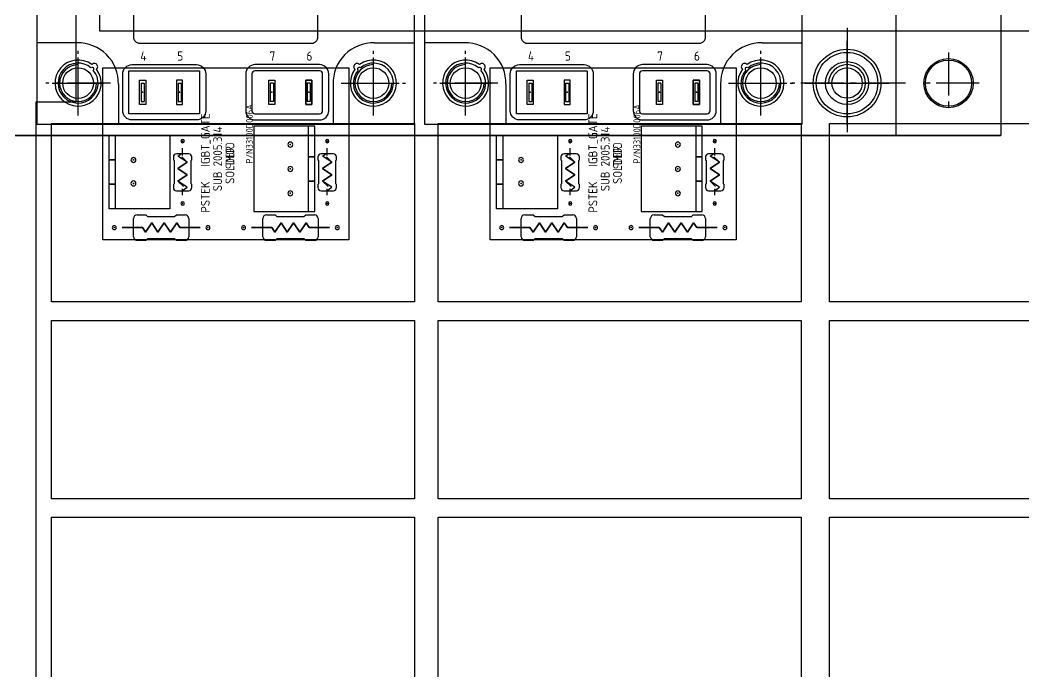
# Model space of a CAD drawing. Header units: millimetres. Extents: x 24815 to 37207, y -9299 to 5469.
# Drawn here: x 34548.7 to 34711.9, y 152 to 258 of the extents above; entities that cross this region are included whole.
import ezdxf

# ---------------------------------------------------------------- set-up
doc = ezdxf.new("R2010")
doc.units = ezdxf.units.MM
doc.linetypes.add('CENTER', pattern=[50.8, 31.75, -6.35, 6.35, -6.35])
doc.linetypes.add('CENTER1', pattern=[10, 7, -1, 1, -1])
for name, color, linetype in [('BOARD_OUTLINE', 7, 'Continuous'), ('CL', 1, 'CENTER'), ('DRILL', 1, 'Continuous'), ('FL', 3, 'Continuous'), ('OBS_DRILL', 1, 'Continuous'), ('OBS_SSBOT', 5, 'Continuous'), ('OBS_SSTOP', 4, 'Continuous'), ('SSBOT', 5, 'Continuous'), ('SSTOP', 4, 'Continuous'), ('THIN', 3, 'Continuous')]:
    doc.layers.add(name, color=color, linetype=linetype)
doc.layers.add('case', color=3, linetype='Continuous', lineweight=30)
doc.styles.get("Standard").update_dxf_attribs({"font": 'ISOCP.SHX', "bigfont": 'WHGTXT.SHX'})

# ---------------------------------------------------------------- blocks, each defined once
blk = doc.blocks.new('A$C5A2C6DAD')
at = {"color": 1}
for q in [(8, 8.5), (-205, -101.5)]:
    blk.add_line((8, -101.5), q, dxfattribs=at)
for p, q in [((0, -99.86), (0, -86.14)), ((-125, -97.19), (-125, -88.81)), ((-77, -97.19), (-77, -88.81)), ((-62, -97.19), (-62, -88.81)), ((-14, -97.19), (-14, -88.81)), ((-129.19, -93), (-120.81, -93)), ((-81.19, -93), (-72.81, -93)), ((-66.19, -93), (-57.81, -93)), ((-18.19, -93), (-9.81, -93)), ((-6.86, -93), (6.86, -93))]:
    blk.add_line(p, q)
for radius in [5.5, 3.5]:
    blk.add_circle((0, -93), radius, dxfattribs=at)
at = {"color": 3}
for centre in [(-125, -93), (-77, -93), (-62, -93), (-14, -93)]:
    blk.add_circle(centre, 2.5, dxfattribs=at)
for centre in [(-125, -93), (-77, -93), (-62, -93), (-14, -93)]:
    blk.add_arc(centre, 3, 90, 0)
blk = doc.blocks.new('A$C43293707')
at = {"color": 1}
blk.add_lwpolyline([(-20.5, -10), (209.5, -10), (209.5, 10), (-20.5, 10)], close=True, dxfattribs=at)
blk = doc.blocks.new('A$C2C020FFB')
for p in [(0, 0), (6, 0), (21, 0), (27, 0), (6.5, -7.92), (30, -7.92), (24, -8.5), (-1.5, -11), (24, -12.46), (-1.5, -14.81), (24, -16.42), (6.5, -18.08), (30, -18.08), (-4.62, -22), (10.62, -22), (16.4, -22), (31.64, -22)]:
    blk.add_point(p)
at = {"layer": 'BOARD_OUTLINE'}
for p, q in [((-6.5, -24), (-6.5, 4)), ((-6.5, 4), (33.5, 4)), ((33.5, 4), (33.5, -24)), ((-0.5, 2), (0.5, 2)), ((-0.5, -2), (-0.5, 2)), ((0.5, 2), (0.5, -2)), ((5.5, 2), (5.5, -2)), ((6.5, 2), (5.5, 2)), ((6.5, -2), (6.5, 2)), ((20.5, 2), (21.5, 2)), ((20.5, -2), (20.5, 2)), ((21.5, 2), (21.5, -2)), ((26.5, 2), (26.5, -2)), ((27.5, 2), (26.5, 2)), ((27.5, -2), (27.5, 2)), ((0.5, -2), (-0.5, -2)), ((5.5, -2), (6.5, -2)), ((21.5, -2), (20.5, -2)), ((26.5, -2), (27.5, -2)), ((0, -24), (-6.5, -24)), ((33.5, -24), (0, -24))]:
    blk.add_line(p, q, dxfattribs=at)
at = {"layer": 'DRILL'}
for centre, radius, start, end in [((6.5, -7.92), 0.275, 90, 270), ((6.5, -7.92), 0.275, 270, 90), ((24, -8.5), 0.4, 90, 270), ((24, -8.5), 0.4, 270, 90), ((30, -7.92), 0.275, 90, 270), ((30, -7.92), 0.275, 270, 90), ((-1.5, -11), 0.4, 90, 270), ((-1.5, -11), 0.4, 270, 90), ((24, -12.46), 0.4, 90, 270), ((24, -12.46), 0.4, 270, 90), ((-1.5, -14.81), 0.4, 90, 270), ((-1.5, -14.81), 0.4, 270, 90), ((24, -16.42), 0.4, 90, 270), ((24, -16.42), 0.4, 270, 90), ((6.5, -18.08), 0.275, 90, 270), ((6.5, -18.08), 0.275, 270, 90), ((30, -18.08), 0.275, 90, 270), ((30, -18.08), 0.275, 270, 90), ((-4.62, -22), 0.325, 0, 180), ((-4.62, -22), 0.325, 180, 0), ((10.62, -22), 0.325, 0, 180), ((10.62, -22), 0.325, 180, 0), ((16.4, -22), 0.325, 0, 180), ((16.4, -22), 0.325, 180, 0), ((31.64, -22), 0.325, 0, 180), ((31.64, -22), 0.325, 180, 0)]:
    blk.add_arc(centre, radius, start, end, dxfattribs=at)
at = {"layer": 'OBS_DRILL'}
for p, q in [((-0.5, 2), (0.5, 2)), ((-0.5, -2), (-0.5, 2)), ((0.5, 2), (0.5, -2)), ((5.5, 2), (5.5, -2)), ((6.5, 2), (5.5, 2)), ((6.5, -2), (6.5, 2)), ((20.5, 2), (21.5, 2)), ((20.5, -2), (20.5, 2)), ((21.5, 2), (21.5, -2)), ((26.5, 2), (27.5, 2)), ((26.5, -2), (26.5, 2)), ((27.5, 2), (27.5, -2)), ((0.5, -2), (-0.5, -2)), ((5.5, -2), (6.5, -2)), ((21.5, -2), (20.5, -2)), ((27.5, -2), (26.5, -2))]:
    blk.add_line(p, q, dxfattribs=at)
at = {"layer": 'OBS_SSBOT'}
for p, q in [((27.96, -5.53), (18.05, -5.53)), ((18.05, -5.53), (18.05, -19.4)), ((26.97, -19.4), (26.97, -5.53)), ((27.96, -19.4), (27.96, -5.53)), ((-5.46, -18.92), (-5.46, -7.04)), ((-5.46, -7.04), (4.44, -7.04)), ((-4.47, -7.04), (-4.47, -18.92)), ((4.44, -7.04), (4.44, -18.92)), ((6.5, -9.85), (6.5, -9.09)), ((30, -9.85), (30, -9.09)), ((-5.46, -11), (-4.47, -11)), ((5, -10.5), (5, -11)), ((5, -11), (5.1, -11.1)), ((5.1, -11.1), (5.1, -14.8)), ((7.5, -10), (5.5, -10)), ((5.74, -10.36), (6.5, -9.85)), ((7.26, -11.37), (5.74, -10.36)), ((5.74, -12.39), (7.26, -11.37)), ((7.9, -11.1), (8, -11)), ((7.9, -14.9), (7.9, -11.1)), ((8, -11), (8, -10.5)), ((27.96, -10.48), (26.97, -10.48)), ((28.5, -10.5), (28.5, -11)), ((28.5, -11), (28.6, -11.1)), ((28.6, -11.1), (28.6, -14.8)), ((31, -10), (29, -10)), ((29.24, -10.36), (30, -9.85)), ((30.76, -11.37), (29.24, -10.36)), ((29.24, -12.39), (30.76, -11.37)), ((31.4, -11.1), (31.5, -11)), ((31.4, -14.9), (31.4, -11.1)), ((31.5, -11), (31.5, -10.5)), ((7.26, -13.41), (5.74, -12.39)), ((30.76, -13.41), (29.24, -12.39)), ((5.74, -14.42), (7.26, -13.41)), ((7.26, -15.44), (5.74, -14.42)), ((27.96, -14.44), (26.97, -14.44)), ((29.24, -14.42), (30.76, -13.41)), ((30.76, -15.44), (29.24, -14.42)), ((-5.46, -14.96), (-4.47, -14.96)), ((5.1, -14.9), (5, -15)), ((5, -15), (5, -15.5)), ((5.1, -14.8), (5.1, -14.9)), ((5.5, -16), (7.5, -16)), ((6.5, -15.95), (7.26, -15.44)), ((6.5, -16.71), (6.5, -15.95)), ((8, -15), (7.9, -14.9)), ((8, -15.5), (8, -15)), ((28.6, -14.9), (28.5, -15)), ((28.5, -15), (28.5, -15.5)), ((28.6, -14.8), (28.6, -14.9)), ((29, -16), (31, -16)), ((30, -15.95), (30.76, -15.44)), ((30, -16.71), (30, -15.95)), ((31.5, -15), (31.4, -14.9)), ((31.5, -15.5), (31.5, -15)), ((4.44, -18.92), (-5.46, -18.92)), ((18.05, -19.4), (27.96, -19.4)), ((-1.5, -23.5), (-1.5, -20.5)), ((-0.9, -19.9), (0.5, -19.9)), ((0.5, -19.9), (0.8, -20.2)), ((0.8, -20.2), (5.2, -20.2)), ((5.2, -20.2), (5.5, -19.9)), ((5.5, -19.9), (6.9, -19.9)), ((7.5, -20.5), (7.5, -23.5)), ((19.52, -23.5), (19.52, -20.5)), ((20.12, -19.9), (21.52, -19.9)), ((21.52, -19.9), (21.82, -20.2)), ((21.82, -20.2), (26.21, -20.2)), ((26.21, -20.2), (26.51, -19.9)), ((26.51, -19.9), (27.91, -19.9)), ((28.51, -20.5), (28.51, -23.5)), ((-0.05, -22), (-3.35, -22)), ((0.46, -22.76), (-0.05, -22)), ((1.48, -21.24), (0.46, -22.76)), ((2.49, -22.76), (1.48, -21.24)), ((3.51, -21.24), (2.49, -22.76)), ((4.52, -22.76), (3.51, -21.24)), ((5.54, -21.24), (4.52, -22.76)), ((6.05, -22), (5.54, -21.24)), ((9.35, -22), (6.05, -22)), ((20.97, -22), (17.67, -22)), ((21.48, -22.76), (20.97, -22)), ((22.49, -21.24), (21.48, -22.76)), ((23.51, -22.76), (22.49, -21.24)), ((24.52, -21.24), (23.51, -22.76)), ((25.54, -22.76), (24.52, -21.24)), ((26.56, -21.24), (25.54, -22.76)), ((27.06, -22), (26.56, -21.24)), ((30.37, -22), (27.06, -22)), ((0.5, -24.1), (-0.9, -24.1)), ((0.8, -23.8), (0.5, -24.1)), ((5.2, -23.8), (0.8, -23.8)), ((5.5, -24.1), (5.2, -23.8)), ((6.9, -24.1), (5.5, -24.1)), ((21.52, -24.1), (20.12, -24.1)), ((21.82, -23.8), (21.52, -24.1)), ((26.21, -23.8), (21.82, -23.8)), ((26.51, -24.1), (26.21, -23.8)), ((27.91, -24.1), (26.51, -24.1))]:
    blk.add_line(p, q, dxfattribs=at)
for centre, radius, start, end in [((5.5, -10.5), 0.5, 90, 180), ((7.5, -10.5), 0.5, 0, 90), ((29, -10.5), 0.5, 90, 180), ((31, -10.5), 0.5, 0, 90), ((5.5, -15.5), 0.5, 180, 270), ((7.5, -15.5), 0.5, 270, 0), ((29, -15.5), 0.5, 180, 270), ((31, -15.5), 0.5, 270, 0), ((-0.85, -20.55), 0.651, 94.3987, 175.6013), ((6.85, -20.55), 0.651, 4.3987, 85.6013), ((20.17, -20.55), 0.651, 94.3987, 175.6013), ((27.86, -20.55), 0.651, 4.3987, 85.6013), ((-0.8, -23.4), 0.706, 188.1301, 261.8699), ((6.85, -23.45), 0.651, 274.3987, 355.6013), ((20.22, -23.4), 0.706, 188.1301, 261.8699), ((27.86, -23.45), 0.651, 274.3987, 355.6013)]:
    blk.add_arc(centre, radius, start, end, dxfattribs=at)
at = {"layer": 'OBS_SSTOP'}
for p, q in [((27.96, -5.53), (18.05, -5.53)), ((18.05, -5.53), (18.05, -19.4)), ((26.97, -19.4), (26.97, -5.53)), ((27.96, -19.4), (27.96, -5.53)), ((-5.46, -18.92), (-5.46, -7.04)), ((-5.46, -7.04), (4.44, -7.04)), ((-4.47, -7.04), (-4.47, -18.92)), ((4.44, -7.04), (4.44, -18.92)), ((6.5, -10.3), (6.5, -9.5)), ((30, -10.3), (30, -9.5)), ((-4.47, -11), (-5.46, -11)), ((7.26, -11.37), (5.74, -12.39)), ((6.36, -10.48), (7.26, -11.37)), ((26.97, -10.48), (27.96, -10.48)), ((30.76, -11.37), (29.24, -12.39)), ((29.86, -10.48), (30.76, -11.37)), ((5.74, -12.39), (7.26, -13.41)), ((29.24, -12.39), (30.76, -13.41)), ((7.26, -13.41), (5.74, -14.42)), ((5.74, -14.42), (6.64, -15.32)), ((26.97, -14.44), (27.96, -14.44)), ((30.76, -13.41), (29.24, -14.42)), ((29.24, -14.42), (30.13, -15.32)), ((-4.47, -14.96), (-5.46, -14.96)), ((6.5, -16.5), (6.5, -15.7)), ((30, -16.5), (30, -15.7)), ((4.44, -18.92), (-5.46, -18.92)), ((18.05, -19.4), (27.96, -19.4)), ((-3.35, -22), (-0.05, -22)), ((-2.79, -22), (-2.5, -22)), ((-0.05, -22), (0.46, -22.76)), ((0.46, -22.76), (1.48, -21.24)), ((1.48, -21.24), (2.49, -22.76)), ((2.49, -22.76), (3.51, -21.24)), ((3.51, -21.24), (4.52, -22.76)), ((4.52, -22.76), (5.54, -21.24)), ((5.54, -21.24), (6.05, -22)), ((6.05, -22), (9.35, -22)), ((8.49, -22), (8.79, -22)), ((17.67, -22), (20.97, -22)), ((18.22, -22), (18.52, -22)), ((20.97, -22), (21.48, -22.76)), ((21.48, -22.76), (22.49, -21.24)), ((22.49, -21.24), (23.51, -22.76)), ((23.51, -22.76), (24.52, -21.24)), ((24.52, -21.24), (25.54, -22.76)), ((25.54, -22.76), (26.56, -21.24)), ((26.56, -21.24), (27.06, -22)), ((27.06, -22), (30.37, -22)), ((29.51, -22), (29.81, -22))]:
    blk.add_line(p, q, dxfattribs=at)
at = {"layer": 'SSBOT', "text_generation_flag": 2}
blk.add_text('COMP', height=1.429, rotation=90, dxfattribs=at).set_placement((14.9, -8.14))
at = {"layer": 'SSTOP'}
for s, height, p in [('P/N33100D006A', 1.1251, (17.9, -11.58)), ('IGBT_GATE', 1.429, (10.9, -12.08)), ('SUB 2005.314', 1.4287, (12.9, -16.08)), ('SOLDER', 1.429, (14.9, -14.89)), ('PSTEK', 1.429, (10.9, -19.57))]:
    blk.add_text(s, height=height, rotation=90, dxfattribs=at).set_placement(p)
blk = doc.blocks.new('A$C63E07C00')
for p, q in [((-93.15, 54.88), (-93.15, 61.4)), ((-13.25, 54.88), (-13.25, 61.4)), ((-99.88, 48.15), (-106.4, 48.15)), ((-6.52, 48.15), (0, 48.15)), ((-70.2, 15.7), (-70.2, 45.7)), ((-64.2, 15.7), (-64.2, 45.7)), ((-42.2, 15.7), (-42.2, 45.7)), ((-36.2, 15.7), (-36.2, 45.7)), ((-6.7, 44.45), (-3.7, 44.45)), ((-6.7, 44.45), (-6.7, 43.95)), ((-3.7, 44.45), (-3.7, 43.95)), ((-6.7, 43.95), (-3.7, 43.95)), ((-104.9, 40.7), (-106.4, 40.7)), ((-104.9, 39.2), (-104.9, 40.7)), ((-93.2, 39.2), (-104.9, 39.2)), ((-74.2, 38.45), (-60.2, 38.45)), ((-46.2, 38.45), (-32.2, 38.45)), ((-6.7, 38.45), (-3.7, 38.45)), ((-6.7, 38.45), (-6.7, 37.95)), ((-6.7, 37.95), (-3.7, 37.95)), ((-3.7, 38.45), (-3.7, 37.95)), ((-74.2, 22.95), (-60.2, 22.95)), ((-46.2, 22.95), (-32.2, 22.95)), ((-6.7, 23.45), (-3.7, 23.45)), ((-6.7, 22.95), (-6.7, 23.45)), ((-6.7, 22.95), (-3.7, 22.95)), ((-3.7, 22.95), (-3.7, 23.45)), ((-93.2, 22.2), (-104.9, 22.2)), ((-104.9, 20.7), (-104.9, 22.2)), ((-104.9, 20.7), (-106.4, 20.7)), ((-6.7, 17.45), (-3.7, 17.45)), ((-6.7, 16.95), (-6.7, 17.45)), ((-6.7, 16.95), (-3.7, 16.95)), ((-3.7, 16.95), (-3.7, 17.45)), ((-99.88, 13.25), (-106.4, 13.25)), ((-6.52, 13.25), (0, 13.25)), ((-93.15, 6.52), (-93.15, 0)), ((-13.25, 6.52), (-13.25, 0))]:
    blk.add_line(p, q)
at = {"color": 1, "linetype": 'CENTER1'}
for p, q in [((-99.7, 49.45), (-99.7, 59.95)), ((-6.7, 49.45), (-6.7, 59.95)), ((-104.95, 54.7), (-94.45, 54.7)), ((-1.45, 54.7), (-11.95, 54.7)), ((-81.2, 35.7), (-81.2, 25.7)), ((-53.2, 35.7), (-53.2, 25.7)), ((-25.2, 35.7), (-25.2, 25.7)), ((-86.2, 30.7), (-76.2, 30.7)), ((-58.2, 30.7), (-48.2, 30.7)), ((-30.2, 30.7), (-20.2, 30.7)), ((-99.7, 11.95), (-99.7, 1.45)), ((-6.7, 11.95), (-6.7, 1.45)), ((-104.95, 6.7), (-94.45, 6.7)), ((-1.45, 6.7), (-11.95, 6.7))]:
    blk.add_line(p, q, dxfattribs=at)
for points in [[(0, 61.4), (-106.4, 61.4), (-106.4, 0), (0, 0)], [(-1.7, 14.95), (-8.7, 14.95), (-8.7, 26.45), (-1.7, 26.45)]]:
    blk.add_lwpolyline(points, close=True)
for points in [[(-2.2, 47.45), (-8.2, 47.45, 0.414214), (-9.7, 45.95), (-9.7, 35.45, 0.414214), (-8.2, 33.95), (-2.2, 33.95, 0.414214), (-0.7, 35.45), (-0.7, 45.95, 0.414214)], [(-14.2, 45.7), (-92.2, 45.7, 0.414214), (-93.2, 44.7), (-93.2, 16.7, 0.414214), (-92.2, 15.7), (-14.2, 15.7, 0.414214), (-13.2, 16.7), (-13.2, 44.7, 0.414214)], [(-2.2, 46.45), (-8.2, 46.45, 0.414214), (-8.7, 45.95), (-8.7, 35.45, 0.414214), (-8.2, 34.95), (-2.2, 34.95, 0.414214), (-1.7, 35.45), (-1.7, 45.95, 0.414214)], [(-87.7, 20.7), (-74.7, 20.7, 0.414214), (-74.2, 21.2), (-74.2, 40.2, 0.414214), (-74.7, 40.7), (-87.7, 40.7, 0.414214), (-88.2, 40.2), (-88.2, 21.2, 0.414214)], [(-59.7, 20.7), (-46.7, 20.7, 0.414214), (-46.2, 21.2), (-46.2, 40.2, 0.414214), (-46.7, 40.7), (-59.7, 40.7, 0.414214), (-60.2, 40.2), (-60.2, 21.2, 0.414214)], [(-31.7, 20.7), (-18.7, 20.7, 0.414214), (-18.2, 21.2), (-18.2, 40.2, 0.414214), (-18.7, 40.7), (-31.7, 40.7, 0.414214), (-32.2, 40.2), (-32.2, 21.2, 0.414214)], [(-2.2, 13.95), (-8.2, 13.95, -0.414214), (-9.7, 15.45), (-9.7, 25.95, -0.414214), (-8.2, 27.45), (-2.2, 27.45, -0.414214), (-0.7, 25.95), (-0.7, 15.45, -0.414214)]]:
    blk.add_lwpolyline(points, format="xyb", close=True)
for centre, radius in [((-81.2, 30.7), 3.2), ((-81.2, 30.7), 2.46), ((-53.2, 30.7), 3.2), ((-53.2, 30.7), 2.46), ((-25.2, 30.7), 3.2), ((-25.2, 30.7), 2.46)]:
    blk.add_circle(centre, radius)
for centre, radius, start, end in [((-99.7, 54.7), 3.75, 323.3287, 306.6713), ((-99.7, 54.7), 3.25, 319.7427, 310.2573), ((-6.7, 54.7), 3.75, 233.3287, 216.6713), ((-6.7, 54.7), 3.25, 229.7427, 220.2573), ((-99.7, 54.7), 6.55, 268.4273, 1.5727), ((-6.7, 54.7), 6.55, 178.4273, 271.5727), ((-97.4, 52.4), 0.269, 222.6286, 47.3714), ((-97.05, 52.05), 0.545, 220.8357, 49.1643), ((-9.35, 52.05), 0.545, 130.8357, 319.1643), ((-9, 52.4), 0.269, 132.6286, 317.3714), ((-99.7, 6.7), 6.55, 358.4273, 91.5727), ((-6.7, 6.7), 6.55, 88.4273, 181.5727), ((-99.7, 6.7), 3.75, 53.3287, 36.6713), ((-99.7, 6.7), 3.25, 49.7427, 40.2573), ((-97.05, 9.35), 0.545, 310.8357, 139.1643), ((-6.7, 6.7), 3.75, 143.3287, 126.6713), ((-6.7, 6.7), 3.25, 139.7427, 130.2573), ((-9.35, 9.35), 0.545, 40.8357, 229.1643), ((-97.4, 9), 0.269, 312.6286, 137.3714), ((-9, 9), 0.269, 42.6286, 227.3714)]:
    blk.add_arc(centre, radius, start, end)
at = {"layer": 'THIN'}
for centre in [(-81.2, 30.7), (-53.2, 30.7), (-25.2, 30.7)]:
    blk.add_arc(centre, 3, 255, 165, dxfattribs=at)
at = {"color": 3, "char_height": 2.5, "width": 2.6884, "attachment_point": 1}
for s, insert in [('{\\C2;1}', (-81.49, 44.51)), ('{\\C2;2}', (-53.49, 44.51)), ('{\\C2;3}', (-25.49, 44.51))]:
    blk.add_mtext(s, dxfattribs=dict(at, insert=insert))
at = {"color": 3, "char_height": 1.5, "width": 2.6884, "attachment_point": 1, "rotation": 90}
for s, insert in [('{\\C2;6}', (-11.85, 43.82)), ('{\\C2;7}', (-11.85, 37.82)), ('{\\C2;5}', (-11.85, 22.82)), ('{\\C2;4}', (-11.85, 16.82))]:
    blk.add_mtext(s, dxfattribs=dict(at, insert=insert))
blk = doc.blocks.new('A$C0A587926')
at = {"layer": 'BOARD_OUTLINE'}
for p, q in [((-213.48, 11.4), (-213.48, -49.59)), ((-213.48, -49.59), (-219.98, -49.59)), ((-219.98, -49.59), (-219.98, -242.58))]:
    blk.add_line(p, q, dxfattribs=at)
at = {"layer": 'OBS_SSTOP'}
for p, q in [((-217.43, -82.09), (-217.43, -53.09)), ((-217.43, -53.09), (-158.43, -53.09)), ((-158.43, -53.09), (-158.43, -82.09)), ((-154.54, -53.09), (-95.54, -53.09)), ((-154.54, -82.09), (-154.54, -53.09)), ((-95.54, -53.09), (-95.54, -82.09)), ((-90.94, -82.09), (-90.94, -53.09)), ((-90.94, -53.09), (-31.94, -53.09)), ((-158.43, -82.09), (-217.43, -82.09)), ((-95.54, -82.09), (-154.54, -82.09)), ((-31.94, -82.09), (-90.94, -82.09)), ((-217.43, -114.09), (-217.43, -85.09)), ((-217.43, -85.09), (-158.43, -85.09)), ((-158.43, -85.09), (-158.43, -114.09)), ((-154.54, -85.09), (-95.54, -85.09)), ((-154.54, -114.09), (-154.54, -85.09)), ((-95.54, -85.09), (-95.54, -114.09)), ((-90.94, -114.09), (-90.94, -85.09)), ((-90.94, -85.09), (-31.94, -85.09)), ((-158.43, -114.09), (-217.43, -114.09)), ((-95.54, -114.09), (-154.54, -114.09)), ((-31.94, -114.09), (-90.94, -114.09)), ((-217.43, -146.09), (-217.43, -117.09)), ((-217.43, -117.09), (-158.43, -117.09)), ((-158.43, -117.09), (-158.43, -146.09)), ((-154.54, -117.09), (-95.54, -117.09)), ((-154.54, -146.09), (-154.54, -117.09)), ((-95.54, -117.09), (-95.54, -146.09)), ((-90.94, -146.09), (-90.94, -117.09)), ((-90.94, -117.09), (-31.94, -117.09))]:
    blk.add_line(p, q, dxfattribs=at)
blk = doc.blocks.new('A$C2A0E6E33')
for name, p in [('A$C5A2C6DAD', (197, 0)), ('A$C0A587926', (285.1, -46.5)), ('A$C43293707', (96, -74.5)), ('A$C2C020FFB', (82.5, -94.5)), ('A$C2C020FFB', (145.5, -94.5))]:
    blk.add_blockref(name, p)
at = {"rotation": 270}
for p in [(65.3, -99.7), (128.3, -99.7)]:
    blk.add_blockref('A$C63E07C00', p, dxfattribs=at)
blk = doc.blocks.new('A$C25FC4D7C')
blk.add_circle((0, 0), 2.46)
at = {"layer": 'CL'}
for p, q in [((0, 4), (0, -4)), ((-4, 0), (4, 0))]:
    blk.add_line(p, q, dxfattribs=at)
at = {"layer": 'FL'}
blk.add_arc((0, 0), 3, 270, 180, dxfattribs=at)
blk = doc.blocks.new('A$C27F636C6')
at = {"color": 1, "linetype": 'CENTER1'}
for p, q in [((0.5, -88), (0.5, -98)), ((5.5, -93), (-4.5, -93))]:
    blk.add_line(p, q, dxfattribs=at)
at = {"color": 32}
blk.add_lwpolyline([(-238, 8.5), (9, 8.5), (9, -101.5), (-238, -101.5)], close=True, dxfattribs=at)
blk.add_circle((0.5, -93), 3.75, dxfattribs=at)
blk.add_blockref('A$C25FC4D7C', (-16, -93))
blk = doc.blocks.new('A$C4C521A20')
at = {"color": 1, "linetype": 'CENTER1', "lineweight": -3}
blk.add_line((-25, 17.5), (-25, -0.5), dxfattribs=at)
at = {"color": 1, "linetype": 'CENTER1'}
blk.add_line((-15.5, 8.5), (-34, 8.5), dxfattribs=at)
at = {"layer": 'case', "color": 3, "lineweight": -3}
for p in [(0, 180), (-345, 0)]:
    blk.add_line(p, (0, 0), dxfattribs=at)
for centre, radius in [((-25, 8.5), 5), ((-8.5, 8.5), 4)]:
    blk.add_circle(centre, radius, dxfattribs=at)
blk = doc.blocks.new('A$C55C54E2F')
for name, p in [('A$C4C521A20', (-145, -545)), ('A$C27F636C6', (-154, -443.5)), ('A$C2A0E6E33', (-367, -443.5))]:
    blk.add_blockref(name, p)

msp = doc.modelspace()

# ---------------------------------------------------------------- block references
msp.add_blockref('A$C55C54E2F', (34853.123, 784.29))

doc.saveas('drawing.dxf')
